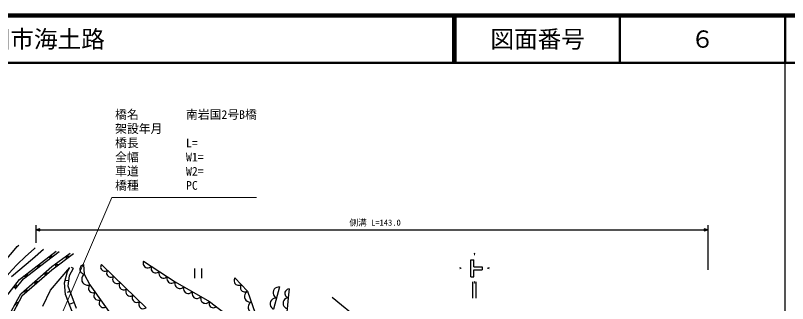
# Model space of a CAD drawing. Units: millimetres, scale not verified. Extents: x 40000 to 680000, y 20000 to 380000.
# Drawn here: x 416113 to 579500, y 319041 to 380000 of the extents above; entities that cross this region are included whole.
import ezdxf
from ezdxf.enums import TextEntityAlignment as Align

# ---------------------------------------------------------------- set-up
doc = ezdxf.new("R2010")
doc.units = ezdxf.units.MM
doc.header["$LTSCALE"] = 1000
for name, color, linetype, lineweight in [('M-BGD', 7, 'Continuous', 25), ('M-STR-HTXT', 7, 'Continuous', 13), ('M-TTL', 2, 'Continuous', 140), ('M-TTL-BAND', 7, 'Continuous', 25), ('M-TTL-LINE', 7, 'Continuous', 50)]:
    doc.layers.add(name, color=color, linetype=linetype, lineweight=lineweight)
doc.layers.add('M-TTL-TXT', color=7, linetype='Continuous')
doc.styles.add('ＭＳ ゴシック', font='')
doc.styles.get('ＭＳ ゴシック').set_extended_font_data('MS Gothic')

# ---------------------------------------------------------------- blocks, each defined once
blk = doc.blocks.new('BUHIN10')
at = {"color": 7, "linetype": 'Continuous', "lineweight": 25}
blk.add_lwpolyline([(242, 319), (296, 237), (329, 152), (353, 38), (338, -61), (304, -153), (229, -251), (149, -309), (58, -350), (-59, -359), (-150, -350), (-242, -319)], dxfattribs=at)
blk = doc.blocks.new('BUHIN11')
at = {"color": 7, "linetype": 'Continuous', "lineweight": 25}
blk.add_lwpolyline([(312, 251), (344, 159), (356, 68), (352, -48), (313, -141), (258, -222), (161, -299), (70, -336), (-29, -354), (-144, -334), (-231, -303), (-312, -251)], dxfattribs=at)
blk = doc.blocks.new('BUHIN12')
at = {"color": 7, "linetype": 'Continuous', "lineweight": 25}
blk.add_lwpolyline([(-316, -246), (-347, -153), (-357, -62), (-351, 54), (-311, 146), (-254, 226), (-156, 302), (-65, 337), (34, 353), (150, 332), (236, 300), (316, 246)], dxfattribs=at)
blk = doc.blocks.new('BUHIN13')
at = {"color": 7, "linetype": 'Continuous', "lineweight": 25}
blk.add_lwpolyline([(-297, -267), (-335, -178), (-352, -88), (-354, 29), (-321, 123), (-269, 207), (-177, 290), (-89, 332), (9, 355), (126, 342), (214, 316), (297, 267)], dxfattribs=at)
blk = doc.blocks.new('BUHIN163')
at = {"color": 7, "linetype": 'Continuous', "lineweight": 25}
blk.add_lwpolyline([(-413, 1152), (-647, 970), (-822, 752), (-995, 436), (-1042, 133), (-1031, -168), (-903, -525), (-720, -765), (-491, -969), (-157, -1103), (115, -1154), (413, -1152)], dxfattribs=at)
blk = doc.blocks.new('BUHIN164')
at = {"color": 7, "linetype": 'Continuous', "lineweight": 25}
blk.add_lwpolyline([(-677, 690), (-785, 483), (-839, 268), (-858, -16), (-792, -249), (-685, -462), (-475, -676), (-264, -787), (-32, -858), (252, -844), (464, -791), (677, -690)], dxfattribs=at)
blk = doc.blocks.new('BUHIN172')
at = {"color": 7, "linetype": 'Continuous', "lineweight": 25}
blk.add_lwpolyline([(94, 1145), (-176, 1080), (-411, 961), (-681, 759), (-839, 518), (-947, 256), (-976, -99), (-912, -375), (-796, -638), (-562, -882), (-350, -1031), (-94, -1145)], dxfattribs=at)
blk = doc.blocks.new('BUHIN179')
at = {"color": 7, "linetype": 'Continuous', "lineweight": 25}
blk.add_lwpolyline([(-572, 777), (-708, 587), (-791, 382), (-850, 105), (-818, -135), (-741, -360), (-564, -601), (-371, -741), (-152, -843), (131, -869), (348, -847), (572, -777)], dxfattribs=at)
blk = doc.blocks.new('BUHIN182')
at = {"color": 7, "linetype": 'Continuous', "lineweight": 25}
blk.add_lwpolyline([(-850, 534), (-909, 298), (-911, 68), (-863, -223), (-740, -442), (-580, -632), (-316, -797), (-77, -859), (175, -874), (458, -791), (660, -687), (850, -534)], dxfattribs=at)
blk = doc.blocks.new('BUHIN183')
at = {"color": 7, "linetype": 'Continuous', "lineweight": 25}
blk.add_lwpolyline([(-915, 508), (-963, 260), (-953, 20), (-886, -280), (-746, -502), (-569, -690), (-285, -847), (-32, -898), (230, -900), (520, -798), (725, -678), (915, -508)], dxfattribs=at)
blk = doc.blocks.new('BUHIN184')
at = {"color": 7, "linetype": 'Continuous', "lineweight": 25}
blk.add_lwpolyline([(-715, 529), (-783, 325), (-800, 122), (-777, -139), (-683, -341), (-555, -519), (-333, -683), (-126, -753), (95, -784), (351, -730), (536, -651), (715, -529)], dxfattribs=at)
blk = doc.blocks.new('BUHIN188')
at = {"color": 7, "linetype": 'Continuous', "lineweight": 25}
blk.add_lwpolyline([(285, 1177), (-7, 1154), (-270, 1069), (-585, 902), (-789, 677), (-944, 422), (-1033, 57), (-1012, -241), (-933, -534), (-730, -826), (-533, -1017), (-285, -1177)], dxfattribs=at)
blk = doc.blocks.new('BUHIN203')
at = {"color": 7, "linetype": 'Continuous', "lineweight": 25}
blk.add_lwpolyline([(-647, 612), (-740, 417), (-781, 217), (-790, -44), (-721, -257), (-614, -449), (-414, -639), (-215, -734), (0, -791), (261, -768), (455, -712), (647, -612)], dxfattribs=at)
blk = doc.blocks.new('BUHIN204')
at = {"color": 7, "linetype": 'Continuous', "lineweight": 25}
blk.add_lwpolyline([(-702, 655), (-800, 445), (-844, 229), (-851, -53), (-775, -281), (-659, -488), (-442, -691), (-227, -793), (6, -852), (287, -826), (495, -764), (702, -655)], dxfattribs=at)
blk = doc.blocks.new('BUHIN222')
at = {"color": 7, "linetype": 'Continuous', "lineweight": 25}
for p, q in [((-800, 976), (-739, -1023)), ((795, -976), (734, 1023))]:
    blk.add_line(p, q, dxfattribs=at)
blk = doc.blocks.new('BUHIN223')
at = {"color": 7, "linetype": 'Continuous', "lineweight": 25}
for points in [[(0, 0), (753, -175), (747, 200)], [(154, 3), (701, 143), (705, -120)], [(229, 4), (673, 114), (677, -92)], [(306, 5), (646, 86), (648, -64)], [(381, 6), (618, 57), (619, -37)]]:
    blk.add_lwpolyline(points, close=True, dxfattribs=at)
for points in [[(77, 1), (729, 171), (734, -147), (79, 1)], [(591, 10), (457, 8), (590, 29), (591, -9), (457, 8)]]:
    blk.add_lwpolyline(points, dxfattribs=at)
blk = doc.blocks.new('BUHIN224')
at = {"color": 7, "linetype": 'Continuous', "lineweight": 25}
for points in [[(0, 0), (-753, 175), (-747, -200)], [(-154, -3), (-701, -143), (-705, 120)], [(-229, -4), (-673, -114), (-677, 92)], [(-306, -5), (-646, -86), (-648, 64)], [(-381, -6), (-618, -57), (-619, 37)]]:
    blk.add_lwpolyline(points, close=True, dxfattribs=at)
for points in [[(-77, -1), (-729, -171), (-734, 147), (-79, -1)], [(-591, -10), (-457, -8), (-590, -29), (-591, 9), (-457, -8)]]:
    blk.add_lwpolyline(points, dxfattribs=at)

msp = doc.modelspace()

# ---------------------------------------------------------------- linework, layer by layer
at = {"layer": 'M-BGD'}
for p, q in [((420504, 331913), (420504, 335637)), ((562628, 335637), (562628, 326182)), ((420504, 334637), (562628, 334637)), ((416940, 324128), (424696, 330153)), ((419712, 328534), (422050, 330575)), ((422707, 328038), (425381, 330043)), ((415268, 324768), (419712, 328534)), ((423826, 326851), (427674, 329677)), ((428397, 329562), (423838, 326138)), ((417273, 321122), (423826, 326851)), ((417807, 324246), (422707, 328038)), ((430525, 327273), (430637, 325293)), ((434289, 327294), (436838, 324804)), ((443187, 328037), (449919, 323655)), ((512467, 324717), (512467, 328311)), ((512467, 328311), (513122, 328311)), ((513122, 326812), (513122, 328311)), ((513122, 326812), (514900, 326812)), ((514900, 326812), (514900, 326161)), ((423838, 326138), (417461, 320590)), ((423503, 321902), (427601, 326698)), ((426464, 323451), (427102, 325819)), ((427102, 325819), (427601, 326698)), ((428360, 326428), (427466, 324908)), ((428366, 326439), (427991, 326659)), ((430637, 325293), (431861, 322994)), ((513122, 324717), (513122, 326161)), ((513122, 326161), (514900, 326161)), ((412784, 318839), (416940, 324128)), ((416062, 322075), (417807, 324246)), ((427327, 323846), (426634, 323937)), ((427466, 324908), (427187, 322784)), ((436838, 324804), (443748, 318136)), ((449919, 323655), (457169, 319467)), ((462570, 324464), (465232, 321658)), ((512467, 324717), (513122, 324717)), ((512930, 320179), (512930, 323621)), ((513530, 323621), (513530, 320179)), ((421891, 318464), (423503, 321902)), ((426683, 320941), (426464, 323451)), ((427187, 322784), (428964, 318056)), ((431861, 322994), (438575, 313557)), ((471969, 322554), (470749, 317866)), ((474007, 322140), (473828, 320265)), ((417461, 320590), (415682, 317265)), ((416594, 319971), (417273, 321122)), ((430177, 312131), (426683, 320941)), ((427632, 321602), (427047, 321382)), ((465232, 321658), (466807, 317025)), ((473828, 320265), (473377, 315693)), ((414723, 316411), (416594, 319971)), ((428520, 319238), (427509, 318858)), ((457169, 319467), (461406, 316224))]:
    msp.add_line(p, q, dxfattribs=at)
for points in [[(405961, 306792), (406161, 308634), (406419, 310459), (406632, 311564), (406903, 312653), (407217, 313646), (407588, 314622), (408070, 315708), (408610, 316772), (409325, 318034), (410100, 319278), (411146, 320835), (412242, 322359), (413268, 323687), (414338, 324975), (415396, 326153), (416501, 327292), (418261, 328981), (420067, 330630), (420186, 330738), (420312, 330852)], [(410534, 323601), (412212, 325873), (413941, 328114), (415047, 329455), (416205, 330763), (416502, 331084), (416807, 331412)], [(430525, 327273), (430301, 327186), (430115, 327056), (429908, 326850), (429802, 326626), (429741, 326389), (429758, 326082), (429845, 325854), (429977, 325643), (430205, 325462), (430405, 325359), (430637, 325293)], [(430637, 325293), (430419, 325066), (430268, 324808), (430135, 324450), (430131, 324123), (430189, 323807), (430379, 323451), (430609, 323227), (430881, 323048), (431253, 322958), (431548, 322946), (431861, 322994)], [(474007, 322140), (473785, 322091), (473591, 321996), (473368, 321832), (473235, 321637), (473144, 321423), (473116, 321132), (473166, 320905), (473258, 320688), (473447, 320486), (473620, 320360), (473828, 320265)], [(504700, 293244), (503890, 295348), (503016, 297450), (502254, 299126), (501434, 300785), (500639, 302264), (499787, 303720), (498954, 305031), (498071, 306307), (497194, 307472), (496270, 308600), (495213, 309785), (494105, 310939), (492739, 312264), (491323, 313553), (489201, 315377), (487037, 317159), (485080, 318728), (483107, 320292)], [(416383, 318575), (416317, 318647), (416271, 318726), (416229, 318834), (416228, 318935), (416248, 319031), (416306, 319140), (416375, 319210), (416459, 319265), (416574, 319292), (416665, 319297), (416760, 319280)]]:
    msp.add_lwpolyline(points, dxfattribs=at)
for centre, radius, start, end in [((513230, 329402), 200, 45, 135), ((513230, 329261), 100, 45, 135), ((510331, 326503), 200, 135, 225), ((510472, 326503), 100, 135, 225), ((515987, 326503), 100, 315, 45), ((516129, 326503), 200, 315, 45), ((513230, 323745), 100, 225, 315), ((513230, 323604), 200, 225, 315)]:
    msp.add_arc(centre, radius, start, end, dxfattribs=at)
at = {"layer": 'M-STR-HTXT'}
msp.add_lwpolyline([(418634, 299967), (436483, 341501), (467155, 341501)], dxfattribs=at)
at = {"layer": 'M-TTL'}
msp.add_line((680000, 380000), (40000, 380000), dxfattribs=at)
at = {"layer": 'M-TTL-BAND'}
msp.add_line((579000, 20000), (579000, 370000), dxfattribs=at)
at = {"layer": 'M-TTL-LINE'}
for p, q in [((508747, 380000), (508747, 370000)), ((509247, 380000), (509247, 370000)), ((543997, 380000), (543997, 370000)), ((579000, 380000), (579000, 370000)), ((40000, 370000), (680000, 370000))]:
    msp.add_line(p, q, dxfattribs=at)

# ---------------------------------------------------------------- block references
at = {"layer": 'M-BGD', "rotation": 359.0502}
for name, p in [('BUHIN223', (420504, 334637)), ('BUHIN224', (562628, 334637)), ('BUHIN11', (423404, 329148)), ('BUHIN12', (427257, 328706)), ('BUHIN11', (420818, 327140)), ('BUHIN12', (424978, 326994)), ('BUHIN203', (434926, 326672)), ('BUHIN182', (444029, 327489)), ('BUHIN182', (445712, 326394)), ('BUHIN11', (418233, 325132)), ('BUHIN13', (422776, 325213)), ('BUHIN203', (436201, 325427)), ('BUHIN182', (447394, 325298)), ('BUHIN222', (454788, 325436)), ('BUHIN13', (420650, 323364)), ('BUHIN204', (437529, 324137)), ('BUHIN182', (449077, 324203)), ('BUHIN183', (450825, 323132)), ('BUHIN164', (463236, 323762)), ('BUHIN10', (415901, 322806)), ('BUHIN13', (418524, 321515)), ('BUHIN179', (432421, 322208)), ('BUHIN204', (438911, 322804)), ('BUHIN204', (440293, 321470)), ('BUHIN183', (452638, 322084)), ('BUHIN164', (464567, 322359)), ('BUHIN188', (471664, 321382)), ('BUHIN179', (433540, 320635)), ('BUHIN204', (441675, 320137)), ('BUHIN183', (454450, 321037)), ('BUHIN183', (456263, 319990)), ('BUHIN163', (465626, 320499)), ('BUHIN172', (473716, 319122)), ('BUHIN179', (434659, 319062)), ('BUHIN204', (443057, 318803)), ('BUHIN184', (457875, 318926)), ('BUHIN163', (466414, 318183)), ('BUHIN188', (471054, 319038))]:
    msp.add_blockref(name, p, dxfattribs=at)

# ---------------------------------------------------------------- texts
at = {"layer": 'M-BGD', "style": 'ＭＳ ゴシック'}
msp.add_text('側溝 L=143.0', height=1320, dxfattribs=at).set_placement((486774, 335105), align=Align.BOTTOM_LEFT)
at = {"layer": 'M-STR-HTXT', "style": 'ＭＳ ゴシック'}
for s, p in [('橋名\u3000\u3000\u3000\u3000南岩国2号B橋', (437203, 357569)), ('架設年月\u3000\u3000', (437203, 354569)), ('橋長\u3000\u3000\u3000\u3000L=', (437203, 351569)), ('全幅\u3000\u3000\u3000\u3000W1=', (437203, 348569)), ('車道\u3000\u3000\u3000\u3000W2=', (437203, 345569)), ('橋種\u3000\u3000\u3000\u3000PC', (437203, 342569))]:
    msp.add_text(s, height=1833, dxfattribs=at).set_placement(p, align=Align.BOTTOM_LEFT)
at = {"layer": 'M-TTL-TXT', "style": 'ＭＳ ゴシック'}
msp.add_text('岩国市海土路', height=3666, dxfattribs=at).set_placement((405024, 375000), align=Align.MIDDLE_LEFT)
for s, p in [('図面番号', (526622, 375000)), ('６', (561497, 375000))]:
    msp.add_text(s, height=3666, dxfattribs=at).set_placement(p, align=Align.MIDDLE_CENTER)

doc.saveas('drawing.dxf')
